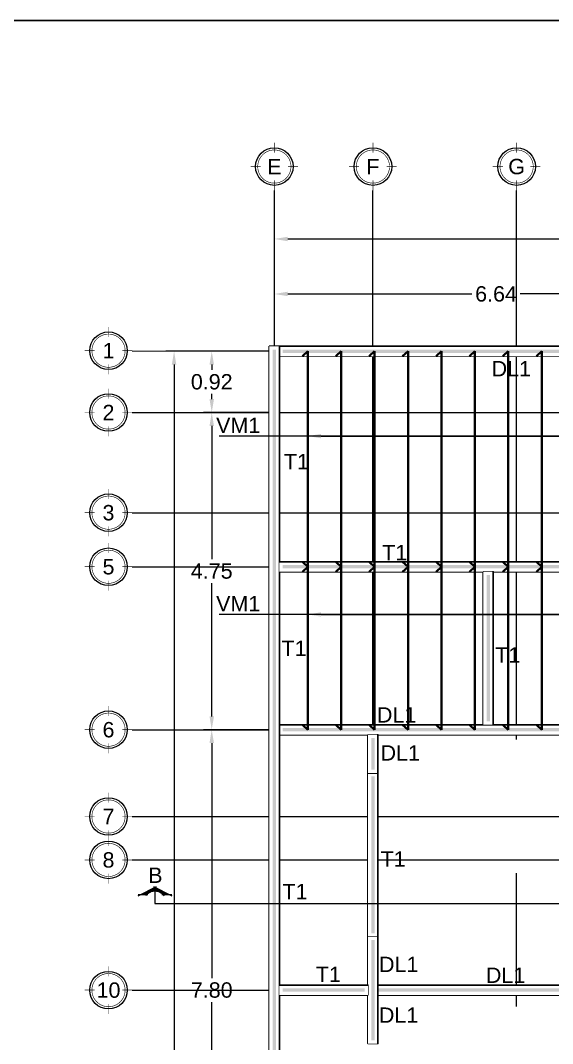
# Model space of a CAD drawing. Header units: metres. Extents: x 14 to 161, y 5 to 309.
# Drawn here: x 107.83 to 115.8, y 158.17 to 173.49 of the extents above; entities that cross this region are included whole.
import ezdxf
from ezdxf import colors
from ezdxf.entities.mleader import LeaderData, LeaderLine
from ezdxf.enums import TextEntityAlignment as Align
from ezdxf.math import Vec2, Vec3

# ---------------------------------------------------------------- set-up
doc = ezdxf.new("R2010")
doc.units = ezdxf.units.M
doc.set_wipeout_variables(frame=1)
doc.header["$PDMODE"] = 35
for name, pattern in [('ACAD_ISO04W100', [30, 24, -3, 0, -3]), ('ACAD_ISO05W100', [33, 24, -3, 0, -3, 0, -3]), ('CENTRO2', [0.9, 0.6, -0.1, 0.1, -0.1])]:
    doc.linetypes.add(name, pattern=pattern)
for name, color, linetype, lineweight in [('E-Burbuja eje', 5, 'Continuous', 15), ('E-Corte', 2, 'ACAD_ISO05W100', 20), ('E-Ejes', 1, 'CENTRO2', 9), ('E-Textos', 3, 'Continuous', 15), ('E-Viga de Madera1', 3, 'ACAD_ISO04W100', 40)]:
    doc.layers.add(name, color=color, linetype=linetype, lineweight=lineweight)
for name, color, linetype in [('E-Cotas', 2, 'Continuous'), ('E-Dala', 3, 'Continuous'), ('E-Pie', 1, 'Continuous'), ('E-Trabe', 4, 'Continuous')]:
    doc.layers.add(name, color=color, linetype=linetype)
doc.styles.add('ARIAL', font='arial.ttf')
doc.styles.add('General', font='arial.ttf', dxfattribs={"height": 2.3})
doc.dimstyles.new('Generales', dxfattribs={"dimscale": 0, "dimtxt": 2.3, "dimasz": 2, "dimexe": 1.25, "dimexo": 0.625, "dimtad": 0, "dimtih": 1, "dimtoh": 1, "dimzin": 1, "dimdsep": 46, "dimtxsty": 'General', "dimcen": 2, "dimclrd": 2, "dimclre": 2, "dimclrt": 3, "dimadec": 0, "dimazin": 0, "dimtfac": 1, "dimtmove": 0, "dimatfit": 3, "dimfxl": 1, "dimlwd": 13, "dimlwe": 13, "dimarcsym": 0})

# ---------------------------------------------------------------- blocks, each defined once
blk = doc.blocks.new('*D883')
at = {"layer": 'Defpoints', "color": 0, "transparency": 16777216}
for p in [(118.268, 169.395), (111.633, 168.538), (118.268, 168.514)]:
    blk.add_point(p, dxfattribs=at)
at = {"layer": 'E-Cotas', "color": 2, "linetype": 'Continuous', "lineweight": 13, "transparency": 16777216}
for p, q in [((111.633, 168.601), (111.633, 169.52)), ((118.268, 168.577), (118.268, 169.52)), ((111.833, 169.395), (114.589, 169.395)), ((118.068, 169.395), (115.312, 169.395))]:
    blk.add_line(p, q, dxfattribs=at)
at = {"layer": 'E-Cotas', "color": 2, "transparency": 16777216}
for points in [[(111.833, 169.429), (111.833, 169.362), (111.633, 169.395)], [(118.068, 169.429), (118.068, 169.362), (118.268, 169.395)]]:
    blk.add_solid(points, dxfattribs=at)
at = {"layer": 'E-Cotas', "color": 3, "transparency": 16777216, "insert": (114.95, 169.395), "char_height": 0.23, "attachment_point": 5, "style": 'General'}
blk.add_mtext('6.64', dxfattribs=at)
blk = doc.blocks.new('*D885')
at = {"layer": 'Defpoints', "color": 0, "transparency": 16777216}
for p in [(111.633, 168.538), (110.696, 167.62), (111.633, 167.62)]:
    blk.add_point(p, dxfattribs=at)
at = {"layer": 'E-Cotas', "color": 2, "linetype": 'Continuous', "lineweight": 13, "transparency": 16777216}
for p, q in [((111.57, 168.538), (110.571, 168.538)), ((110.696, 168.338), (110.696, 168.259)), ((110.696, 167.82), (110.696, 167.899)), ((111.57, 167.62), (110.571, 167.62))]:
    blk.add_line(p, q, dxfattribs=at)
at = {"layer": 'E-Cotas', "color": 2, "transparency": 16777216}
for points in [[(110.663, 168.338), (110.73, 168.338), (110.696, 168.538)], [(110.663, 167.82), (110.73, 167.82), (110.696, 167.62)]]:
    blk.add_solid(points, dxfattribs=at)
at = {"layer": 'E-Cotas', "color": 3, "transparency": 16777216, "insert": (110.696, 168.079), "char_height": 0.23, "attachment_point": 5, "style": 'General'}
blk.add_mtext('0.92', dxfattribs=at)
blk = doc.blocks.new('*D886')
at = {"layer": 'Defpoints', "color": 0, "transparency": 16777216}
for p in [(111.633, 167.62), (110.696, 162.87), (111.633, 162.87)]:
    blk.add_point(p, dxfattribs=at)
at = {"layer": 'E-Cotas', "color": 2, "linetype": 'Continuous', "lineweight": 13, "transparency": 16777216}
for p, q in [((111.57, 167.62), (110.571, 167.62)), ((110.696, 167.42), (110.696, 165.425)), ((110.696, 163.07), (110.696, 165.066)), ((111.57, 162.87), (110.571, 162.87))]:
    blk.add_line(p, q, dxfattribs=at)
at = {"layer": 'E-Cotas', "color": 2, "transparency": 16777216}
for points in [[(110.663, 167.42), (110.73, 167.42), (110.696, 167.62)], [(110.663, 163.07), (110.73, 163.07), (110.696, 162.87)]]:
    blk.add_solid(points, dxfattribs=at)
at = {"layer": 'E-Cotas', "color": 3, "transparency": 16777216, "insert": (110.696, 165.245), "char_height": 0.23, "attachment_point": 5, "style": 'General'}
blk.add_mtext('4.75', dxfattribs=at)
blk = doc.blocks.new('*D887')
at = {"layer": 'Defpoints', "color": 0, "transparency": 16777216}
for p in [(111.633, 162.87), (110.696, 155.07), (111.633, 155.07)]:
    blk.add_point(p, dxfattribs=at)
at = {"layer": 'E-Cotas', "color": 2, "linetype": 'Continuous', "lineweight": 13, "transparency": 16777216}
for p, q in [((111.57, 162.87), (110.571, 162.87)), ((110.696, 162.67), (110.696, 159.15)), ((110.696, 155.27), (110.696, 158.79)), ((111.57, 155.07), (110.571, 155.07))]:
    blk.add_line(p, q, dxfattribs=at)
at = {"layer": 'E-Cotas', "color": 2, "transparency": 16777216}
for points in [[(110.663, 162.67), (110.73, 162.67), (110.696, 162.87)], [(110.663, 155.27), (110.73, 155.27), (110.696, 155.07)]]:
    blk.add_solid(points, dxfattribs=at)
at = {"layer": 'E-Cotas', "color": 3, "transparency": 16777216, "insert": (110.696, 158.97), "char_height": 0.23, "attachment_point": 5, "style": 'General'}
blk.add_mtext('7.80', dxfattribs=at)
blk = doc.blocks.new('*D890')
at = {"layer": 'Defpoints', "color": 0, "transparency": 16777216}
for p in [(110.133, 168.538), (111.633, 168.538), (111.633, 147.22)]:
    blk.add_point(p, dxfattribs=at)
at = {"layer": 'E-Cotas', "color": 2, "linetype": 'Continuous', "lineweight": 13, "transparency": 16777216}
for p, q in [((111.57, 168.538), (110.008, 168.538)), ((110.133, 168.338), (110.133, 158.059)), ((110.133, 147.42), (110.133, 157.699)), ((111.57, 147.22), (110.008, 147.22))]:
    blk.add_line(p, q, dxfattribs=at)
at = {"layer": 'E-Cotas', "color": 2, "transparency": 16777216}
for points in [[(110.099, 168.338), (110.166, 168.338), (110.133, 168.538)], [(110.099, 147.42), (110.166, 147.42), (110.133, 147.22)]]:
    blk.add_solid(points, dxfattribs=at)
at = {"layer": 'E-Cotas', "color": 3, "transparency": 16777216, "insert": (110.133, 157.879), "char_height": 0.23, "attachment_point": 5, "style": 'General'}
blk.add_mtext('21.32', dxfattribs=at)
blk = doc.blocks.new('*D891')
at = {"layer": 'Defpoints', "color": 0, "transparency": 16777216}
for p in [(131.168, 170.219), (111.633, 168.538), (131.168, 168.538)]:
    blk.add_point(p, dxfattribs=at)
at = {"layer": 'E-Cotas', "color": 2, "linetype": 'Continuous', "lineweight": 13, "transparency": 16777216}
for p, q in [((111.633, 168.601), (111.633, 170.344)), ((111.833, 170.219), (120.961, 170.219)), ((130.968, 170.219), (121.84, 170.219)), ((131.168, 168.601), (131.168, 170.344))]:
    blk.add_line(p, q, dxfattribs=at)
at = {"layer": 'E-Cotas', "color": 2, "transparency": 16777216}
for points in [[(111.833, 170.252), (111.833, 170.185), (111.633, 170.219)], [(130.968, 170.252), (130.968, 170.185), (131.168, 170.219)]]:
    blk.add_solid(points, dxfattribs=at)
at = {"layer": 'E-Cotas', "color": 3, "transparency": 16777216, "insert": (121.4, 170.219), "char_height": 0.23, "attachment_point": 5, "style": 'General'}
blk.add_mtext('19.54', dxfattribs=at)
blk = doc.blocks.new('k-burb-colmn')
at = {"const_width": 0.00024}
for points in [[(0, 0.0055), (0, 0.0095)], [(0, 0.0055), (0, 0.0095)], [(-0.0055, 0), (-0.0095, 0)], [(-0.0055, 0), (-0.0095, 0)], [(0.0055, 0), (0.0095, 0)], [(0.0055, 0), (0.0095, 0)], [(0, -0.0055), (0, -0.0095)], [(0, -0.0055), (0, -0.0095)]]:
    blk.add_lwpolyline(points, dxfattribs=at)
blk.add_lwpolyline([(-0.00663, 0, 1), (0.00663, 0, 1)], format="xyb", close=True, dxfattribs=at)
blk.add_lwpolyline([(-0.00663, 0, 1), (0.00663, 0, 1)], format="xyb", close=True, dxfattribs=at)
at = {"linetype": 'Continuous'}
blk.add_circle((0, 0), 0.0075, dxfattribs=at)
blk.add_circle((0, 0), 0.0075, dxfattribs=at)
at = {"color": 2, "style": 'ARIAL'}
blk.add_attdef('NUM', text='', height=0.023, dxfattribs=at).set_placement((0.00124, 0.00008), align=Align.MIDDLE_CENTER)
blk = doc.blocks.new('*U776')
for points in [[(-0.5, -0.075), (6.06, -0.075), (6.06, 0.075), (-0.5, 0.075)], [(-0.45, -0.025), (6.01, -0.025), (6.01, 0.025), (-0.45, 0.025)]]:
    blk.add_lwpolyline(points, close=True)
blk.add_wipeout([(-0.5, -0.075), (6.06, -0.075), (6.06, 0.075), (-0.5, 0.075)])
at = {"linetype": 'ByBlock'}
h = blk.add_hatch(color=256, dxfattribs=at)
h.dxf.hatch_style = 1
h.paths.add_polyline_path([(6.01, -0.025), (6.01, 0.025), (-0.45, 0.025), (-0.45, -0.025)])
blk.add_line((-0.5, 0.075), (6.06, 0.075))
blk = doc.blocks.new('*U752')
for points in [[(-0.5, -0.075), (6.06, -0.075), (6.06, 0.075), (-0.5, 0.075)], [(-0.45, -0.025), (6.01, -0.025), (6.01, 0.025), (-0.45, 0.025)]]:
    blk.add_lwpolyline(points, close=True)
blk.add_wipeout([(-0.5, -0.075), (6.06, -0.075), (6.06, 0.075), (-0.5, 0.075)])
at = {"linetype": 'ByBlock'}
h = blk.add_hatch(color=256, dxfattribs=at)
h.dxf.hatch_style = 1
h.paths.add_polyline_path([(6.01, -0.025), (6.01, 0.025), (-0.45, 0.025), (-0.45, -0.025)])
blk.add_line((-0.5, 0.075), (6.06, 0.075))
blk = doc.blocks.new('*U755')
for points in [[(-0.575, -0.075), (4.585, -0.075), (4.585, 0.075), (-0.575, 0.075)], [(-0.525, -0.025), (4.535, -0.025), (4.535, 0.025), (-0.525, 0.025)]]:
    blk.add_lwpolyline(points, close=True)
blk.add_wipeout([(-0.575, -0.075), (4.585, -0.075), (4.585, 0.075), (-0.575, 0.075)])
at = {"linetype": 'ByBlock'}
h = blk.add_hatch(color=256, dxfattribs=at)
h.dxf.hatch_style = 1
h.paths.add_polyline_path([(4.535, -0.025), (4.535, 0.025), (-0.525, 0.025), (-0.525, -0.025)])
blk.add_line((-0.575, 0.075), (4.585, 0.075))
blk = doc.blocks.new('*U777')
for points in [[(-0.5, -0.075), (17.717, -0.075), (17.717, 0.075), (-0.5, 0.075)], [(-0.45, -0.025), (17.667, -0.025), (17.667, 0.025), (-0.45, 0.025)]]:
    blk.add_lwpolyline(points, close=True)
blk.add_wipeout([(-0.5, -0.075), (17.717, -0.075), (17.717, 0.075), (-0.5, 0.075)])
at = {"linetype": 'ByBlock'}
h = blk.add_hatch(color=256, dxfattribs=at)
h.dxf.hatch_style = 1
h.paths.add_polyline_path([(17.667, -0.025), (17.667, 0.025), (-0.45, 0.025), (-0.45, -0.025)])
blk.add_line((-0.5, 0.075), (17.717, 0.075))
blk = doc.blocks.new('*U778')
for points in [[(-0.5, -0.075), (11.885, -0.075), (11.885, 0.075), (-0.5, 0.075)], [(-0.45, -0.025), (11.835, -0.025), (11.835, 0.025), (-0.45, 0.025)]]:
    blk.add_lwpolyline(points, close=True)
blk.add_wipeout([(-0.5, -0.075), (11.885, -0.075), (11.885, 0.075), (-0.5, 0.075)])
at = {"linetype": 'ByBlock'}
h = blk.add_hatch(color=256, dxfattribs=at)
h.dxf.hatch_style = 1
h.paths.add_polyline_path([(11.835, -0.025), (11.835, 0.025), (-0.45, 0.025), (-0.45, -0.025)])
blk.add_line((-0.5, 0.075), (11.885, 0.075))
blk = doc.blocks.new('*U779')
for points in [[(-0.5, -0.075), (1.79, -0.075), (1.79, 0.075), (-0.5, 0.075)], [(-0.45, -0.025), (1.74, -0.025), (1.74, 0.025), (-0.45, 0.025)]]:
    blk.add_lwpolyline(points, close=True)
blk.add_wipeout([(-0.5, -0.075), (1.79, -0.075), (1.79, 0.075), (-0.5, 0.075)])
at = {"linetype": 'ByBlock'}
h = blk.add_hatch(color=256, dxfattribs=at)
h.dxf.hatch_style = 1
h.paths.add_polyline_path([(1.74, -0.025), (1.74, 0.025), (-0.45, 0.025), (-0.45, -0.025)])
blk.add_line((-0.5, 0.075), (1.79, 0.075))
blk = doc.blocks.new('*U782')
for points in [[(-0.5, -0.075), (1.95, -0.075), (1.95, 0.075), (-0.5, 0.075)], [(-0.45, -0.025), (1.9, -0.025), (1.9, 0.025), (-0.45, 0.025)]]:
    blk.add_lwpolyline(points, close=True)
blk.add_wipeout([(-0.5, -0.075), (1.95, -0.075), (1.95, 0.075), (-0.5, 0.075)])
at = {"linetype": 'ByBlock'}
h = blk.add_hatch(color=256, dxfattribs=at)
h.dxf.hatch_style = 1
h.paths.add_polyline_path([(1.9, -0.025), (1.9, 0.025), (-0.45, 0.025), (-0.45, -0.025)])
blk.add_line((-0.5, 0.075), (1.95, 0.075))
blk = doc.blocks.new('*U787')
for points in [[(-0.635, -0.075), (-0.06, -0.075), (-0.06, 0.075), (-0.635, 0.075)], [(-0.585, -0.025), (-0.11, -0.025), (-0.11, 0.025), (-0.585, 0.025)]]:
    blk.add_lwpolyline(points, close=True)
blk.add_wipeout([(-0.635, -0.075), (-0.06, -0.075), (-0.06, 0.075), (-0.635, 0.075)])
at = {"linetype": 'ByBlock'}
h = blk.add_hatch(color=256, dxfattribs=at)
h.dxf.hatch_style = 1
h.paths.add_polyline_path([(-0.585, 0.025), (-0.585, -0.025), (-0.11, -0.025), (-0.11, 0.025)])
blk.add_line((-0.635, 0.075), (-0.06, 0.075))
blk = doc.blocks.new('*U790')
for points in [[(-0.635, -0.075), (0.965, -0.075), (0.965, 0.075), (-0.635, 0.075)], [(-0.585, -0.025), (0.915, -0.025), (0.915, 0.025), (-0.585, 0.025)]]:
    blk.add_lwpolyline(points, close=True)
blk.add_wipeout([(-0.635, -0.075), (0.965, -0.075), (0.965, 0.075), (-0.635, 0.075)])
at = {"linetype": 'ByBlock'}
h = blk.add_hatch(color=256, dxfattribs=at)
h.dxf.hatch_style = 1
h.paths.add_polyline_path([(0.915, -0.025), (0.915, 0.025), (-0.585, 0.025), (-0.585, -0.025)])
blk.add_line((-0.635, 0.075), (0.965, 0.075))
blk = doc.blocks.new('*U804')
for points in [[(-0.5, -0.075), (0.825, -0.075), (0.825, 0.075), (-0.5, 0.075)], [(-0.45, -0.025), (0.775, -0.025), (0.775, 0.025), (-0.45, 0.025)]]:
    blk.add_lwpolyline(points, close=True)
blk.add_wipeout([(-0.5, -0.075), (0.825, -0.075), (0.825, 0.075), (-0.5, 0.075)])
at = {"linetype": 'ByBlock'}
h = blk.add_hatch(color=256, dxfattribs=at)
h.dxf.hatch_style = 1
h.paths.add_polyline_path([(0.775, -0.025), (0.775, 0.025), (-0.45, 0.025), (-0.45, -0.025)])
blk.add_line((-0.5, 0.075), (0.825, 0.075))
blk = doc.blocks.new('SEÑA')
at = {"layer": 'E-Corte', "color": 0}
for p, q in [((-1.1, -0.05), (0.1, 0.55)), ((-0.459, 0), (-1.1, 0)), ((-0.1, 0.55), (1.1, -0.05)), ((1.1, 0), (0.459, 0))]:
    blk.add_line(p, q, dxfattribs=at)
at = {"layer": 'E-Corte', "color": 16}
for p, q in [((-0.869, 0.038), (-0.558, 0.038)), ((-0.844, 0.05), (-0.546, 0.05)), ((-0.819, 0.062), (-0.533, 0.062)), ((-0.794, 0.075), (-0.52, 0.075)), ((-0.769, 0.088), (-0.505, 0.088)), ((-0.744, 0.1), (-0.491, 0.1)), ((-0.719, 0.113), (-0.475, 0.113)), ((-0.694, 0.125), (-0.458, 0.125)), ((-0.669, 0.138), (-0.441, 0.138)), ((-0.644, 0.15), (-0.422, 0.15)), ((-0.619, 0.163), (-0.402, 0.163)), ((-0.594, 0.175), (-0.381, 0.175)), ((-0.569, 0.188), (-0.358, 0.188)), ((-0.544, 0.2), (-0.333, 0.2)), ((-0.519, 0.212), (-0.305, 0.212)), ((-0.494, 0.225), (-0.274, 0.225)), ((-0.469, 0.237), (-0.238, 0.237)), ((-0.444, 0.25), (-0.195, 0.25)), ((-0.419, 0.263), (-0.139, 0.263)), ((-0.394, 0.275), (0.394, 0.275)), ((-0.369, 0.287), (0.369, 0.287)), ((-0.344, 0.3), (0.344, 0.3)), ((-0.319, 0.312), (0.319, 0.312)), ((-0.294, 0.325), (0.294, 0.325)), ((-0.269, 0.338), (0.269, 0.338)), ((-0.244, 0.35), (0.244, 0.35)), ((-0.219, 0.362), (0.219, 0.362)), ((-0.194, 0.375), (0.194, 0.375)), ((-0.169, 0.388), (0.169, 0.388)), ((-0.144, 0.4), (0.144, 0.4)), ((-0.119, 0.412), (0.119, 0.412)), ((-0.094, 0.425), (0.094, 0.425)), ((-0.069, 0.438), (0.069, 0.438)), ((-0.044, 0.45), (0.044, 0.45)), ((-0.019, 0.463), (0.019, 0.463)), ((0.139, 0.263), (0.419, 0.263)), ((0.195, 0.25), (0.444, 0.25)), ((0.238, 0.237), (0.469, 0.237)), ((0.274, 0.225), (0.494, 0.225)), ((0.305, 0.212), (0.519, 0.212)), ((0.333, 0.2), (0.544, 0.2)), ((0.358, 0.188), (0.569, 0.188)), ((0.381, 0.175), (0.594, 0.175)), ((0.402, 0.163), (0.619, 0.163)), ((0.422, 0.15), (0.644, 0.15)), ((0.441, 0.138), (0.669, 0.138)), ((0.458, 0.125), (0.694, 0.125)), ((0.475, 0.113), (0.719, 0.113)), ((0.491, 0.1), (0.744, 0.1)), ((0.505, 0.088), (0.769, 0.088)), ((0.52, 0.075), (0.794, 0.075)), ((0.533, 0.062), (0.819, 0.062)), ((0.546, 0.05), (0.844, 0.05)), ((0.558, 0.038), (0.869, 0.038))]:
    blk.add_line(p, q, dxfattribs=at)
at = {"layer": 'E-Corte', "color": 0}
blk.add_lwpolyline([(0, 0.472), (0.894, 0.025), (0.57, 0.025, 0.438529), (-0.57, 0.025), (-0.894, 0.025)], format="xyb", close=True, dxfattribs=at)
blk.add_arc((0, -0.5), 0.75, 36.8699, 143.1301, dxfattribs=at)

msp = doc.modelspace()

# ---------------------------------------------------------------- linework, layer by layer
at = {"layer": 'E-Ejes', "ltscale": 20}
for points in [[(111.63291, 150.47047), (111.63291, 170.94711)], [(113.10791, 162.87007), (113.10791, 170.94711)], [(115.25791, 144.72349), (115.25791, 170.94711)], [(109.50792, 168.54556), (111.63291, 168.53815)], [(109.50792, 167.62007), (118.26791, 167.62007)], [(109.50792, 166.12007), (124.16791, 166.12007)], [(109.50792, 165.31007), (111.63291, 165.31007)], [(109.50792, 162.87007), (111.63291, 162.87007)], [(109.50792, 161.57007), (119.61791, 161.57007)], [(109.50792, 160.92007), (116.31791, 160.92007)], [(109.50792, 158.97007), (111.63291, 158.97007)]]:
    msp.add_lwpolyline(points, dxfattribs=at)
at = {"layer": 'E-Pie', "color": 5}
msp.add_lwpolyline([(69.65758, 173.49116), (69.65758, 116.09116), (156.91409, 116.09116), (156.91409, 173.49116)], close=True, dxfattribs=at)

# ---------------------------------------------------------------- block references
at = {"layer": 'E-Burbuja eje', "linetype": 'ByBlock'}
ref = msp.add_blockref('k-burb-colmn', (111.63291, 171.30336), dxfattribs=dict(at, xscale=37.49999999999999, yscale=37.49999999999999, zscale=37.49999999999999))
ref.add_attrib('NUM', 'E', dxfattribs={"layer": '0', "color": 2, "height": 0.23, "style": 'ARIAL'}).set_placement((111.63291, 171.30336), align=Align.MIDDLE_CENTER)
ref = msp.add_blockref('k-burb-colmn', (113.10791, 171.30336), dxfattribs=dict(at, xscale=37.49999999999999, yscale=37.49999999999999, zscale=37.49999999999999))
ref.add_attrib('NUM', 'F', dxfattribs={"layer": '0', "color": 2, "height": 0.23, "style": 'ARIAL'}).set_placement((113.10791, 171.30336), align=Align.MIDDLE_CENTER)
ref = msp.add_blockref('k-burb-colmn', (115.25791, 171.30336), dxfattribs=dict(at, xscale=37.49999999999999, yscale=37.49999999999999, zscale=37.49999999999999))
ref.add_attrib('NUM', 'G', dxfattribs={"layer": '0', "color": 2, "height": 0.23, "style": 'ARIAL'}).set_placement((115.25791, 171.30336), align=Align.MIDDLE_CENTER)
ref = msp.add_blockref('k-burb-colmn', (109.15201, 168.54556), dxfattribs=dict(at, xscale=37.49999999999999, yscale=37.49999999999999, zscale=37.49999999999999))
ref.add_attrib('NUM', '1', dxfattribs={"layer": '0', "color": 2, "height": 0.23, "style": 'ARIAL'}).set_placement((109.15201, 168.54556), align=Align.MIDDLE_CENTER)
ref = msp.add_blockref('k-burb-colmn', (109.15167, 167.62007), dxfattribs=dict(at, xscale=37.49999999999999, yscale=37.49999999999999, zscale=37.49999999999999))
ref.add_attrib('NUM', '2', dxfattribs={"layer": '0', "color": 2, "height": 0.23, "style": 'ARIAL'}).set_placement((109.15167, 167.62007), align=Align.MIDDLE_CENTER)
ref = msp.add_blockref('k-burb-colmn', (109.15167, 166.12007), dxfattribs=dict(at, xscale=37.49999999999999, yscale=37.49999999999999, zscale=37.49999999999999))
ref.add_attrib('NUM', '3', dxfattribs={"layer": '0', "color": 2, "height": 0.23, "style": 'ARIAL'}).set_placement((109.15167, 166.12007), align=Align.MIDDLE_CENTER)
ref = msp.add_blockref('k-burb-colmn', (109.15167, 165.31007), dxfattribs=dict(at, xscale=37.49999999999999, yscale=37.49999999999999, zscale=37.49999999999999))
ref.add_attrib('NUM', '5', dxfattribs={"layer": '0', "color": 2, "height": 0.23, "style": 'ARIAL'}).set_placement((109.15167, 165.31007), align=Align.MIDDLE_CENTER)
ref = msp.add_blockref('k-burb-colmn', (109.15167, 162.87007), dxfattribs=dict(at, xscale=37.49999999999999, yscale=37.49999999999999, zscale=37.49999999999999))
ref.add_attrib('NUM', '6', dxfattribs={"layer": '0', "color": 2, "height": 0.23, "style": 'ARIAL'}).set_placement((109.15167, 162.87007), align=Align.MIDDLE_CENTER)
ref = msp.add_blockref('k-burb-colmn', (109.15167, 161.57007), dxfattribs=dict(at, xscale=37.49999999999999, yscale=37.49999999999999, zscale=37.49999999999999))
ref.add_attrib('NUM', '7', dxfattribs={"layer": '0', "color": 2, "height": 0.23, "style": 'ARIAL'}).set_placement((109.15167, 161.57007), align=Align.MIDDLE_CENTER)
ref = msp.add_blockref('k-burb-colmn', (109.15167, 160.92007), dxfattribs=dict(at, xscale=37.49999999999999, yscale=37.49999999999999, zscale=37.49999999999999))
ref.add_attrib('NUM', '8', dxfattribs={"layer": '0', "color": 2, "height": 0.23, "style": 'ARIAL'}).set_placement((109.15167, 160.92007), align=Align.MIDDLE_CENTER)
ref = msp.add_blockref('k-burb-colmn', (109.15167, 158.97007), dxfattribs=dict(at, xscale=37.49999999999999, yscale=37.49999999999999, zscale=37.49999999999999))
ref.add_attrib('NUM', '10', dxfattribs={"layer": '0', "color": 2, "height": 0.23, "style": 'ARIAL'}).set_placement((109.15167, 158.97007), align=Align.MIDDLE_CENTER)
at = {"layer": 'E-Corte', "color": 2, "ltscale": 0.01, "xscale": 0.2287611696416008, "yscale": 0.2287611696416008, "zscale": 0.2287611696416008}
msp.add_blockref('SEÑA', (109.84587, 160.39453), dxfattribs=at)

# ---------------------------------------------------------------- texts
at = {"layer": 'E-Textos', "ltscale": 0.5, "char_height": 0.23, "attachment_point": 1, "style": 'General'}
for s, insert, width in [('DL1', (114.88424, 168.3913), 0.316244), ('T1', (111.77629, 166.99939), 0.316244), ('T1', (113.2469, 165.63767), 0.316244), ('T1', (111.74042, 164.20339), 0.316244), ('T1', (114.93778, 164.10321), 0.316244), ('DL1', (113.16741, 163.20707), 0.316244), ('T1', (113.22313, 161.0481), 0.316244), ('B', (109.74609, 160.80521), 0.2499252), ('T1', (111.75453, 160.56125), 0.316244), ('DL1', (113.19913, 159.46992), 0.316244), ('T1', (112.25312, 159.31982), 0.316244), ('DL1', (114.79797, 159.30795), 0.316244), ('DL1', (113.19693, 158.71025), 0.316244)]:
    msp.add_mtext(s, dxfattribs=dict(at, insert=insert, width=width))

# ---------------------------------------------------------------- dimensions: what is measured, and where the dimension line sits
at = {"layer": 'E-Cotas'}
for base, p1, p2, picture, middle in [((131.1679077026, 170.2185193853), (111.6329077026, 168.5383110631), (131.1679077026, 168.5383110631), '*D891', (121.4004077026, 170.2185193853)), ((118.2679077026, 169.3953135297), (111.6329077026, 168.5381513163), (118.2679077026, 168.5141354045), '*D883', (114.9504077026, 169.3953135297))]:
    dim = msp.add_linear_dim(base=base, p1=p1, p2=p2, dimstyle='Generales', override={"dimscale": 0, "dimtix": 1, "dimtofl": 1, "dimtmove": 0, "dimatfit": 3}, dxfattribs=at)
    dim.commit()
    dim.dimension.update_dxf_attribs({"geometry": picture, "text_midpoint": middle})
for base, p1, p2, override, picture, middle in [((110.13277, 168.53815), (111.63291, 147.22007), (111.63291, 168.53815), {"dimscale": 0, "dimtix": 1, "dimtofl": 1, "dimtmove": 0, "dimatfit": 3}, '*D890', (110.13277, 157.87911)), ((110.69627, 167.62007), (111.63291, 168.53815), (111.63291, 167.62007), {"dimtix": 1}, '*D885', (110.69627, 168.07911)), ((110.69627, 155.07007), (111.63291, 162.87007), (111.63291, 155.07007), {"dimtix": 1}, '*D887', (110.69627, 158.97007))]:
    dim = msp.add_linear_dim(base=base, p1=p1, p2=p2, angle=90, dimstyle='Generales', override=override, dxfattribs=at)
    dim.commit()
    dim.dimension.update_dxf_attribs({"geometry": picture, "text_midpoint": middle})
dim = msp.add_linear_dim(base=(110.69627, 162.87007), p1=(111.63291, 167.62007), p2=(111.63291, 162.87007), angle=90, dimstyle='Generales', override={"dimtix": 1}, dxfattribs=at)
dim.commit()
dim.dimension.update_dxf_attribs({"geometry": '*D886', "text_midpoint": (110.69627, 165.24507), "dimtype": 160})

# ---------------------------------------------------------------- next in the draw order: block references
at = {"layer": 'E-Dala'}
for name, p in [('*U776', (112.20791, 168.53751)), ('*U752', (112.20791, 162.87007)), ('*U755', (113.68291, 158.97007))]:
    msp.add_blockref(name, p, dxfattribs=at)
at = {"layer": 'E-Trabe', "rotation": 270}
msp.add_blockref('*U782', (113.10791, 161.72007), dxfattribs=at)

# ---------------------------------------------------------------- next in the draw order: block references
at = {"layer": 'E-Dala', "rotation": 270}
for name, p in [('*U787', (113.10791, 162.15959)), ('*U790', (113.10791, 159.13459))]:
    msp.add_blockref(name, p, dxfattribs=at)
at = {"layer": 'E-Trabe', "rotation": 270}
msp.add_blockref('*U777', (111.63291, 168.11251), dxfattribs=at)

# ---------------------------------------------------------------- next in the draw order: linework, layer by layer
at = {"layer": 'E-Corte', "color": 2}
msp.add_lwpolyline([(109.84587, 160.50891), (109.84587, 160.26751), (133.40976, 160.26751), (133.40976, 160.50891)], dxfattribs=at)

# ---------------------------------------------------------------- next in the draw order: block references
at = {"layer": 'E-Trabe'}
for name, p in [('*U778', (112.20791, 165.31007)), ('*U804', (112.20791, 158.97007))]:
    msp.add_blockref(name, p, dxfattribs=at)

# ---------------------------------------------------------------- next in the draw order: texts
at = {"layer": 'E-Textos', "ltscale": 0.5, "insert": (113.22218, 162.63726), "char_height": 0.23, "width": 0.316244, "attachment_point": 1, "style": 'General'}
msp.add_mtext('DL1', dxfattribs=at)

# ---------------------------------------------------------------- next in the draw order: leaders
at = {"layer": 'E-Cotas', "ltscale": 0.5}
ml = msp.add_multileader_mtext('Standard', dxfattribs=at)
ml.set_content('VM1', color=3, style='General')
ml.set_leader_properties(color=2, linetype='Continuous', lineweight=15)
ml.build(insert=Vec2(0, 0))
ml.multileader.update_dxf_attribs({"text_left_attachment_type": 5, "text_right_attachment_type": 5, "dogleg_length": 3, "arrow_head_size": 0.2, "scale": 0.1})
ctx = ml.context
ctx.base_point, ctx.scale, ctx.char_height, ctx.arrow_head_size, ctx.landing_gap_size, ctx.plane_origin = Vec3(110.82223, 167.26672), 0.1, 0.23, 0.2, 0, Vec3(112.13291, 167.26672)
ctx.left_attachment, ctx.right_attachment, ctx.text_align_type = 5, 5, 2
notes = []
notes.append((ctx, [(0, (1, 1, 0), (111.5404, 167.26672), (-1, 0), 0.1179, [(22, [(112.13291, 167.26672), (112.63291, 167.26672), (113.13291, 167.26672), (113.63291, 167.26672), (114.13291, 167.26672), (114.63291, 167.26672), (115.13291, 167.26672), (115.63291, 167.26672), (116.13291, 167.26672), (116.63291, 167.26672), (117.13291, 167.26672), (117.63291, 167.26672), (118.13291, 167.26672), (118.63291, 167.26672), (119.13291, 167.26672), (120.13291, 167.26672), (120.63291, 167.26672), (121.13291, 167.26672), (121.63291, 167.26672), (122.13291, 167.26672), (122.63291, 167.26672), (123.13291, 167.26672), (123.63291, 167.26672)], 0, [])])]))
ctx.mtext.insert, ctx.mtext.alignment, ctx.mtext.flow_direction = Vec3(111.42249, 167.54366), 3, 5
for ctx, leaders in notes:
    for number, flags, end, landing, length, lines in leaders:
        leader = LeaderData()
        leader.index, (leader.has_last_leader_line, leader.has_dogleg_vector, leader.attachment_direction) = number, flags
        leader.last_leader_point, leader.dogleg_vector, leader.dogleg_length = Vec3(end), Vec3(landing), length
        for number, points, colour, breaks in lines:
            line = LeaderLine()
            line.index, line.vertices, line.color, line.breaks = number, Vec3.list(points), colors.encode_raw_color(colour), breaks
            leader.lines.append(line)
        ctx.leaders.append(leader)

# ---------------------------------------------------------------- next in the draw order: linework, layer by layer
at = {"layer": 'E-Viga de Madera1', "color": 3, "ltscale": 0.25}
for points in [[(112.05291, 165.38507), (112.13291, 165.31007), (112.13291, 168.53751), (112.05291, 168.46251)], [(112.55291, 165.38507), (112.63291, 165.31007), (112.63291, 168.53751), (112.55291, 168.46251)], [(113.05291, 165.38507), (113.13291, 165.31007), (113.13291, 168.53751), (113.05291, 168.46251)], [(113.55291, 165.38507), (113.63291, 165.31007), (113.63291, 168.53751), (113.55291, 168.46251)], [(113.55291, 165.38507), (113.63291, 165.31007), (113.63291, 168.53751), (113.55291, 168.46251)], [(114.05291, 165.38507), (114.13291, 165.31007), (114.13291, 168.53751), (114.05291, 168.46251)], [(114.55291, 165.38507), (114.63291, 165.31007), (114.63291, 168.53751), (114.55291, 168.46251)], [(115.05291, 165.38507), (115.13291, 165.31007), (115.13291, 168.53751), (115.05291, 168.46251)], [(115.55291, 165.38507), (115.63291, 165.31007), (115.63291, 168.53751), (115.55291, 168.46251)], [(112.05291, 162.94507), (112.13291, 162.87007), (112.13291, 165.31007), (112.05291, 165.23507)], [(112.55291, 162.94507), (112.63291, 162.87007), (112.63291, 165.31007), (112.55291, 165.23507)], [(113.05291, 162.94507), (113.13291, 162.87007), (113.13291, 165.31007), (113.05291, 165.23507)], [(113.55291, 162.94507), (113.63291, 162.87007), (113.63291, 165.31007), (113.55291, 165.23507)], [(113.55291, 162.94507), (113.63291, 162.87007), (113.63291, 165.31007), (113.55291, 165.23507)], [(114.05291, 162.94507), (114.13291, 162.87007), (114.13291, 165.31007), (114.05291, 165.23507)], [(114.55291, 162.94507), (114.63291, 162.87007), (114.63291, 165.31007), (114.55291, 165.23507)], [(115.05291, 162.94507), (115.13291, 162.87007), (115.13291, 165.31007), (115.05291, 165.23507)], [(115.55291, 162.94507), (115.63291, 162.87007), (115.63291, 165.31007), (115.55291, 165.23507)]]:
    msp.add_lwpolyline(points, dxfattribs=at)

# ---------------------------------------------------------------- next in the draw order: block references
at = {"layer": 'E-Trabe', "rotation": 270}
msp.add_blockref('*U779', (114.83291, 164.73507), dxfattribs=at)

# ---------------------------------------------------------------- next in the draw order: leaders
at = {"layer": 'E-Cotas', "ltscale": 0.5}
ml = msp.add_multileader_mtext('Standard', dxfattribs=at)
ml.set_content('VM1', color=3, style='General')
ml.set_leader_properties(color=2, linetype='Continuous', lineweight=15)
ml.build(insert=Vec2(0, 0))
ml.multileader.update_dxf_attribs({"text_left_attachment_type": 5, "text_right_attachment_type": 5, "dogleg_length": 3, "arrow_head_size": 0.2, "scale": 0.1})
ctx = ml.context
ctx.base_point, ctx.scale, ctx.char_height, ctx.arrow_head_size, ctx.landing_gap_size, ctx.plane_origin = Vec3(110.82223, 164.5959), 0.1, 0.23, 0.2, 0, Vec3(112.13291, 164.5959)
ctx.left_attachment, ctx.right_attachment, ctx.text_align_type = 5, 5, 2
notes = []
notes.append((ctx, [(0, (1, 1, 0), (111.5404, 164.5959), (-1, 0), 0.1179, [(22, [(112.13291, 164.5959), (112.63291, 164.5959), (113.13291, 164.5959), (113.63291, 164.5959), (114.13291, 164.5959), (114.63291, 164.5959), (115.13291, 164.5959), (115.63291, 164.5959), (116.13291, 164.5959), (116.63291, 164.5959), (117.13291, 164.5959), (117.63291, 164.5959), (118.13291, 164.5959), (118.63291, 164.5959), (119.13291, 164.5959), (120.13291, 164.5959), (120.63291, 164.5959), (121.13291, 164.5959), (121.63291, 164.5959), (122.13291, 164.5959), (122.63291, 164.5959), (123.13291, 164.5959), (123.63291, 164.5959)], 0, [])])]))
ctx.mtext.insert, ctx.mtext.alignment, ctx.mtext.flow_direction = Vec3(111.42249, 164.87284), 3, 5
for ctx, leaders in notes:
    for number, flags, end, landing, length, lines in leaders:
        leader = LeaderData()
        leader.index, (leader.has_last_leader_line, leader.has_dogleg_vector, leader.attachment_direction) = number, flags
        leader.last_leader_point, leader.dogleg_vector, leader.dogleg_length = Vec3(end), Vec3(landing), length
        for number, points, colour, breaks in lines:
            line = LeaderLine()
            line.index, line.vertices, line.color, line.breaks = number, Vec3.list(points), colors.encode_raw_color(colour), breaks
            leader.lines.append(line)
        ctx.leaders.append(leader)

doc.saveas('drawing.dxf')
